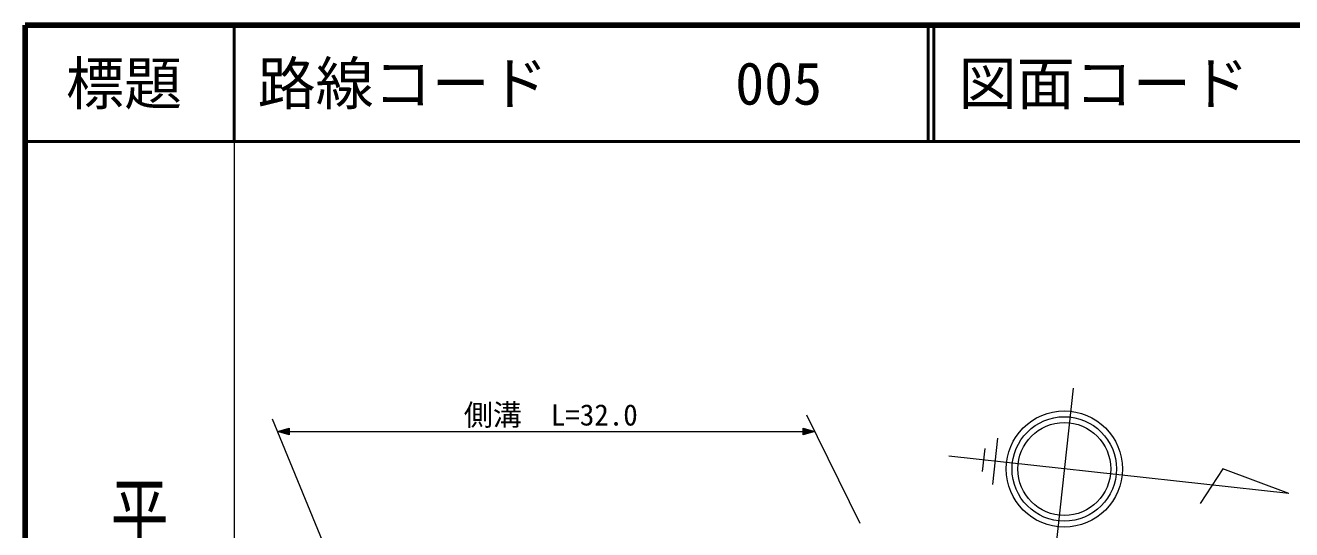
# Model space of a CAD drawing. Units: millimetres, scale not verified. Extents: x 40000 to 680000, y 20000 to 380000.
# Drawn here: x 40000 to 149068, y 336564 to 380000 of the extents above; entities that cross this region are included whole.
import ezdxf
from ezdxf.enums import TextEntityAlignment as Align

# ---------------------------------------------------------------- set-up
doc = ezdxf.new("R2010")
doc.units = ezdxf.units.MM
doc.header["$LTSCALE"] = 1000
for name, color, linetype, lineweight in [('M-BMK-SRVR', 3, 'Continuous', 13), ('M-STR-HTXT', 7, 'Continuous', 13), ('M-TTL', 2, 'Continuous', 140), ('M-TTL-BAND', 7, 'Continuous', 13), ('M-TTL-LINE', 7, 'Continuous', 50)]:
    doc.layers.add(name, color=color, linetype=linetype, lineweight=lineweight)
doc.layers.add('M-TTL-TXT', color=7, linetype='Continuous')
doc.styles.add('@ＭＳ ゴシック', font='')
doc.styles.add('ＭＳ ゴシック', font='')
doc.styles.get('@ＭＳ ゴシック').set_extended_font_data('@MS Gothic')
doc.styles.get('ＭＳ ゴシック').set_extended_font_data('MS Gothic')

msp = doc.modelspace()

# ---------------------------------------------------------------- linework, layer by layer
at = {"layer": 'M-BMK-SRVR'}
for p, q in [((130247, 348750), (128721, 334833)), ((123738, 344433), (123302, 340457)), ((148828, 339671), (119544, 342881)), ((122635, 343548), (122417, 341560))]:
    msp.add_line(p, q, dxfattribs=at)
msp.add_lwpolyline([(148828, 339671), (143132, 341804), (141190, 338823)], dxfattribs=at)
for radius in [5000, 4500, 4000]:
    msp.add_circle((129484, 341791), radius, dxfattribs=at)
at = {"layer": 'M-STR-HTXT'}
for p, q in [((65852, 334981), (61282, 346078)), ((107283, 346466), (111873, 337135)), ((61720, 345013), (62714, 345296)), ((61720, 345013), (107998, 345013)), ((62714, 344730), (61720, 345013)), ((61999, 345013), (62674, 345215)), ((62674, 344811), (61999, 345013)), ((62158, 345013), (62635, 345134)), ((62635, 344892), (62158, 345013)), ((62396, 345013), (62595, 345053)), ((62595, 344973), (62396, 345013)), ((62595, 345053), (62595, 344973)), ((62635, 345134), (62635, 344892)), ((62674, 345215), (62674, 344811)), ((62714, 345296), (62714, 344730)), ((107004, 344730), (107004, 345296)), ((107004, 345296), (107998, 345013)), ((107998, 345013), (107004, 344730)), ((107043, 344811), (107043, 345215)), ((107043, 345215), (107719, 345013)), ((107719, 345013), (107043, 344811)), ((107083, 344892), (107083, 345134)), ((107083, 345134), (107560, 345013)), ((107560, 345013), (107083, 344892)), ((107123, 344973), (107123, 345053)), ((107123, 345053), (107322, 345013)), ((107322, 345013), (107123, 344973))]:
    msp.add_line(p, q, dxfattribs=at)
at = {"layer": 'M-TTL'}
for p, q in [((40000, 380000), (40000, 20000)), ((680000, 380000), (40000, 380000))]:
    msp.add_line(p, q, dxfattribs=at)
at = {"layer": 'M-TTL-BAND'}
msp.add_line((58000, 370000), (58000, 20000), dxfattribs=at)
at = {"layer": 'M-TTL-LINE'}
for p, q in [((58000, 380000), (58000, 370000)), ((117750, 380000), (117750, 370000)), ((118250, 380000), (118250, 370000)), ((40000, 370000), (680000, 370000))]:
    msp.add_line(p, q, dxfattribs=at)

# ---------------------------------------------------------------- texts
at = {"layer": 'M-STR-HTXT', "style": 'ＭＳ ゴシック'}
msp.add_text('側溝\u3000L=32.0', height=1833, dxfattribs=at).set_placement((77764, 344982), align=Align.BOTTOM_LEFT)
at = {"layer": 'M-TTL-BAND', "style": '@ＭＳ ゴシック', "width": 1.4}
msp.add_text('平  面  図', height=3666, rotation=270, dxfattribs=at).set_placement((49777, 306475), align=Align.MIDDLE_RIGHT)
at = {"layer": 'M-TTL-TXT', "style": 'ＭＳ ゴシック'}
msp.add_text('標題', height=3666, dxfattribs=at).set_placement((48500, 375000), align=Align.MIDDLE_CENTER)
for s, p in [('路線コード', (60000, 375000)), ('005', (101142, 375000)), ('図面コード', (120380, 375000))]:
    msp.add_text(s, height=3666, dxfattribs=at).set_placement(p, align=Align.MIDDLE_LEFT)

doc.saveas('drawing.dxf')
